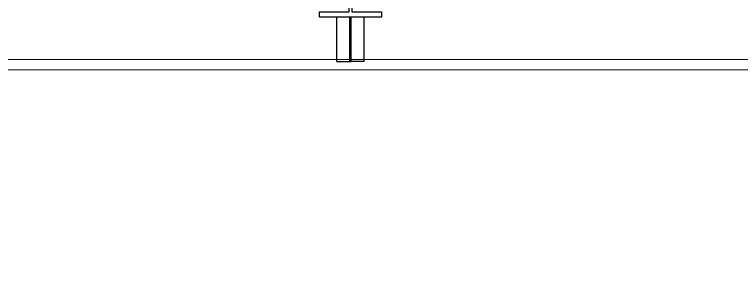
# Model space of a CAD drawing. Header units: inches. Extents: x 209270 to 234360, y -180214 to -150194.
# Drawn here: x 223884 to 227405, y -166874 to -165546 of the extents above; entities that cross this region are included whole.
import ezdxf

# ---------------------------------------------------------------- set-up
doc = ezdxf.new("R2010")
doc.units = ezdxf.units.IN
doc.header["$LTSCALE"] = 10
doc.header["$MEASUREMENT"] = 0
for name, pattern in [('CENTER', [2, 1.25, -0.25, 0.25, -0.25]), ('DXK_LINE_DOT2', [3.9198, 1.9599, -1.9599]), ('PHANTOM', [2.5, 1.25, -0.25, 0.25, -0.25, 0.25, -0.25])]:
    doc.linetypes.add(name, pattern=pattern)
for name, color, linetype in [('_STR_0', 7, 'Continuous'), ('_STR_1', 7, 'Continuous'), ('_STR_2', 7, 'Continuous'), ('_STR_4', 7, 'Continuous')]:
    doc.layers.add(name, color=color, linetype=linetype)
for name, color, linetype, lineweight in [('DIM', 42, 'Continuous', 13), ('PHANTOM', 8, 'PHANTOM', 0), ('Sheeting', 4, 'Continuous', 0)]:
    doc.layers.add(name, color=color, linetype=linetype, lineweight=lineweight)

# ---------------------------------------------------------------- blocks, each defined once
blk = doc.blocks.new('A$C1b4ed5d7')
at = {"layer": 'PHANTOM', "elevation": -0.8}
for points in [[(-660, 10500), (12160, 10500), (12160, -550), (-660, -550)], [(-610, 10450), (12110, 10450), (12110, -500), (-610, -500)]]:
    blk.add_lwpolyline(points, close=True, dxfattribs=at)
blk = doc.blocks.new('Part-116860372-114913 - 114867')
at = {"layer": '_STR_4', "linetype": 'Continuous'}
blk.add_hatch(color=4, dxfattribs=at).paths.add_polyline_path([(225511.9, -165267.7, -1), (225511.9, -165259.7, -1)])
at = {"layer": '_STR_2', "color": 2, "linetype": 'Continuous'}
for p, q in [((225361.9, -164968.7), (225661.9, -164968.7)), ((225361.9, -164993.7), (225361.9, -164968.7)), ((225661.9, -164968.7), (225661.9, -164993.7)), ((225505.4, -164993.7), (225361.9, -164993.7)), ((225505.4, -165533.7), (225505.4, -164993.7)), ((225661.9, -164993.7), (225518.4, -164993.7)), ((225518.4, -164993.7), (225518.4, -165533.7)), ((225361.9, -165558.7), (225361.9, -165533.7)), ((225361.9, -165533.7), (225505.4, -165533.7)), ((225661.9, -165558.7), (225361.9, -165558.7)), ((225518.4, -165533.7), (225661.9, -165533.7)), ((225661.9, -165533.7), (225661.9, -165558.7))]:
    blk.add_line(p, q, dxfattribs=at)
at = {"layer": '_STR_4', "color": 4, "linetype": 'CENTER'}
blk.add_line((225511.9, -165263.7), (225511.9, -165263.7), dxfattribs=at)
at = {"layer": '_STR_4', "color": 4, "linetype": 'Continuous'}
blk.add_circle((225511.9, -165263.7), 4, dxfattribs=at)
blk = doc.blocks.new('Part-116860372-154323 - 114867')
at = {"layer": '_STR_1', "color": 6, "linetype": 'DXK_LINE_DOT2'}
blk.add_line((225578.5, -165558.7), (225445.3, -165558.7), dxfattribs=at)
at = {"layer": '_STR_2', "color": 2, "linetype": 'Continuous'}
for p, q in [((225445.3, -165773.7), (225445.3, -165558.7)), ((225509, -165773.7), (225509, -165558.7)), ((225514.7, -165773.7), (225514.7, -165558.7)), ((225578.5, -165773.7), (225578.5, -165558.7)), ((225509, -165723.7), (225514.7, -165723.7)), ((225445.3, -165773.7), (225514.7, -165773.7)), ((225578.5, -165773.7), (225514.7, -165773.7))]:
    blk.add_line(p, q, dxfattribs=at)

msp = doc.modelspace()

# ---------------------------------------------------------------- linework, layer by layer
at = {"layer": 'Sheeting'}
for points in [[(216351.9, -154713.7), (229171.9, -154713.7), (229171.9, -165813.7), (216351.9, -165813.7)], [(216401.9, -154763.7), (229121.9, -154763.7), (229121.9, -165763.7), (216401.9, -165763.7)]]:
    msp.add_lwpolyline(points, close=True, dxfattribs=at)

# ---------------------------------------------------------------- block references
at = {"layer": '_STR_0', "zscale": 0.8}
for name in ['Part-116860372-114913 - 114867', 'Part-116860372-154323 - 114867']:
    msp.add_blockref(name, (0, 0), dxfattribs=at)
at = {"layer": 'DIM'}
msp.add_blockref('A$C1b4ed5d7', (217011.9, -176263.7, 0.8), dxfattribs=at)

doc.saveas('drawing.dxf')
